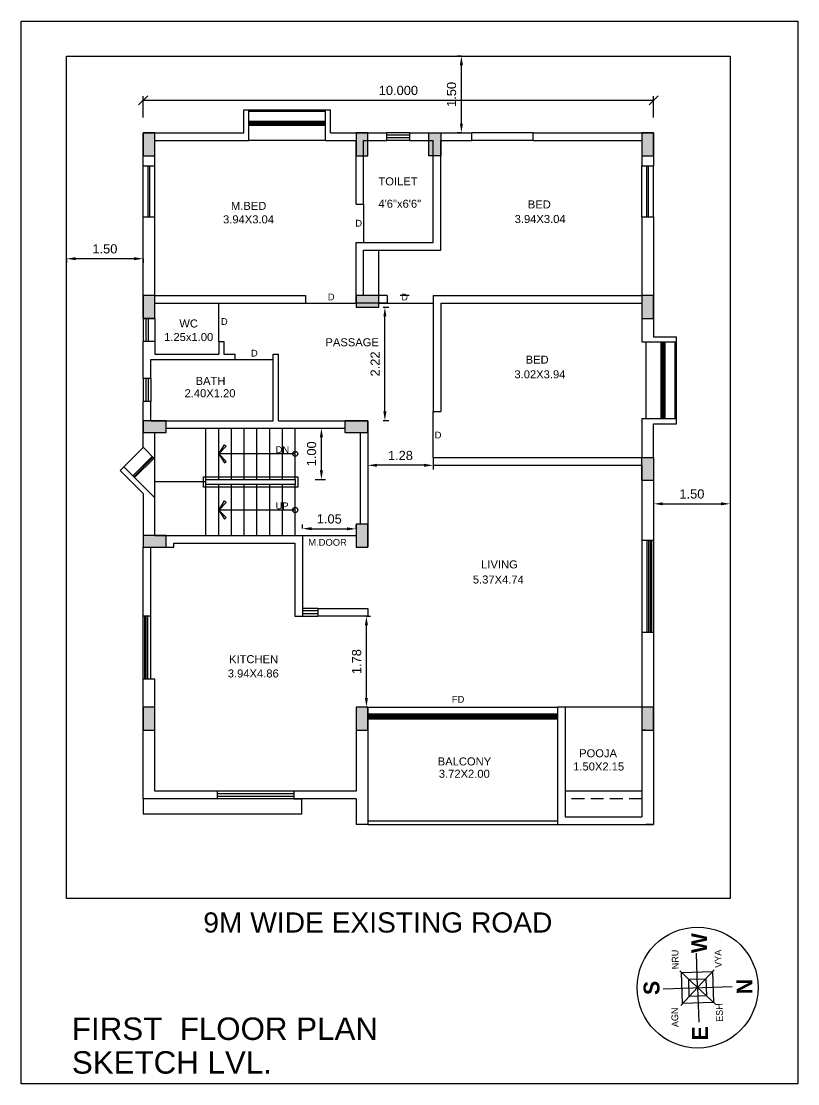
# Model space of a CAD drawing. Extents: x 2469.1 to 2504.8, y 1443.7 to 1464.5.
# Drawn here: x 2469.11 to 2484.33, y 1443.72 to 1464.53 of the extents above; entities that cross this region are included whole.
import ezdxf

# ---------------------------------------------------------------- set-up
doc = ezdxf.new("R2010")
doc.units = 0
doc.linetypes.add('DASHED2', pattern=[0.375, 0.25, -0.125])
doc.layers.get('0').update_dxf_attribs({"linetype": 'CONTINUOUS'})
doc.layers.get('DEFPOINTS').update_dxf_attribs({"linetype": 'CONTINUOUS'})
for name, color, linetype in [('DIMENSIONS__BM_', 251, 'CONTINUOUS'), ('RCC', 200, 'CONTINUOUS'), ('TEXT', 1, 'CONTINUOUS'), ('TEXT_SCH__BM_', 7, 'CONTINUOUS'), ('WALL', 7, 'CONTINUOUS')]:
    doc.layers.add(name, color=color, linetype=linetype)
doc.styles.add('AR', font='arial.ttf')
doc.styles.add('CENTREGULAR', font='GOTHIC.TTF', dxfattribs={"height": 0.4})
doc.styles.add('STYLE1', font='arial.ttf', dxfattribs={"height": 0.2})
doc.styles.add('STYLE5', font='GOTHICB.TTF')
doc.dimstyles.new('_BM__FOR_MM', dxfattribs={"dimtxt": 0.18, "dimasz": 0.18, "dimexe": 0.08, "dimexo": 0.3, "dimgap": 0.1, "dimtad": 1, "dimzin": 0, "dimtxsty": 'AR', "dimcen": 0.09, "dimclrd": 256, "dimclre": 256, "dimclrt": 4, "dimazin": 3, "dimtfac": 1, "dimtmove": 0, "dimatfit": 3, "dimtolj": 1, "dimtzin": 0})

# ---------------------------------------------------------------- blocks, each defined once
blk = doc.blocks.new('_OBLIQUE')
at = {"color": 0, "linetype": 'BYBLOCK'}
blk.add_line((-0.5, -0.5), (0.5, 0.5), dxfattribs=at)
blk = doc.blocks.new('*D18')
at = {"layer": 'DEFPOINTS', "color": 0}
for p in [(2481.502, 1462.983), (2471.502, 1462.348), (2481.502, 1462.348)]:
    blk.add_point(p, dxfattribs=at)
at = {"layer": 'WALL', "color": 253}
for p, q in [((2471.502, 1462.648), (2471.502, 1463.063)), ((2481.502, 1462.648), (2481.502, 1463.063))]:
    blk.add_line(p, q, dxfattribs=at)
at = {"layer": 'WALL', "color": 8}
blk.add_line((2471.502, 1462.983), (2481.502, 1462.983), dxfattribs=at)
at = {"layer": 'WALL', "color": 8, "xscale": 0.18, "yscale": 0.18, "zscale": 0.18, "rotation": 180}
blk.add_blockref('_OBLIQUE', (2471.502, 1462.983), dxfattribs=at)
at = {"layer": 'WALL', "color": 8, "xscale": 0.18, "yscale": 0.18, "zscale": 0.18}
blk.add_blockref('_OBLIQUE', (2481.502, 1462.983), dxfattribs=at)
at = {"layer": 'WALL', "color": 7, "insert": (2476.502, 1463.175), "char_height": 0.18, "attachment_point": 5, "style": 'AR'}
blk.add_mtext('\\A1;10.000', dxfattribs=at)
blk = doc.blocks.new('*D20')
at = {"layer": 'DEFPOINTS', "color": 0}
for p in [(2477.736, 1463.848), (2477.748, 1463.848), (2477.748, 1462.348)]:
    blk.add_point(p, dxfattribs=at)
at = {"layer": 'DIMENSIONS__BM_'}
for p, q in [((2477.736, 1463.848), (2477.656, 1463.848)), ((2477.736, 1462.528), (2477.736, 1463.668)), ((2477.736, 1462.348), (2477.656, 1462.348))]:
    blk.add_line(p, q, dxfattribs=at)
for points in [[(2477.706, 1463.668), (2477.766, 1463.668), (2477.736, 1463.848)], [(2477.706, 1462.528), (2477.766, 1462.528), (2477.736, 1462.348)]]:
    blk.add_solid(points, dxfattribs=at)
at = {"layer": 'DIMENSIONS__BM_', "color": 4, "insert": (2477.544, 1463.098), "char_height": 0.18, "attachment_point": 5, "rotation": 90, "style": 'AR'}
blk.add_mtext('\\A1;1.50', dxfattribs=at)
blk = doc.blocks.new('*D21')
at = {"layer": 'DEFPOINTS', "color": 0}
for p in [(2470.002, 1459.928), (2470.002, 1459.88), (2471.502, 1459.928)]:
    blk.add_point(p, dxfattribs=at)
at = {"layer": 'DIMENSIONS__BM_'}
for p, q in [((2470.002, 1459.88), (2470.002, 1459.8)), ((2471.322, 1459.88), (2470.182, 1459.88)), ((2471.502, 1459.88), (2471.502, 1459.8))]:
    blk.add_line(p, q, dxfattribs=at)
for points in [[(2470.182, 1459.91), (2470.182, 1459.85), (2470.002, 1459.88)], [(2471.322, 1459.91), (2471.322, 1459.85), (2471.502, 1459.88)]]:
    blk.add_solid(points, dxfattribs=at)
at = {"layer": 'DIMENSIONS__BM_', "color": 4, "insert": (2470.752, 1460.072), "char_height": 0.18, "attachment_point": 5, "style": 'AR'}
blk.add_mtext('\\A1;1.50', dxfattribs=at)
blk = doc.blocks.new('*D22')
at = {"layer": 'DEFPOINTS', "color": 0}
for p in [(2475.902, 1458.928), (2476.237, 1458.928), (2475.902, 1456.708)]:
    blk.add_point(p, dxfattribs=at)
at = {"layer": 'DIMENSIONS__BM_'}
for p, q in [((2476.202, 1458.928), (2476.317, 1458.928)), ((2476.237, 1456.888), (2476.237, 1458.748)), ((2476.202, 1456.708), (2476.317, 1456.708))]:
    blk.add_line(p, q, dxfattribs=at)
for points in [[(2476.207, 1458.748), (2476.267, 1458.748), (2476.237, 1458.928)], [(2476.207, 1456.888), (2476.267, 1456.888), (2476.237, 1456.708)]]:
    blk.add_solid(points, dxfattribs=at)
at = {"layer": 'DIMENSIONS__BM_', "color": 4, "insert": (2476.047, 1457.818), "char_height": 0.18, "attachment_point": 5, "rotation": 90, "style": 'AR'}
blk.add_mtext('\\A1;2.22', dxfattribs=at)
blk = doc.blocks.new('*D23')
at = {"layer": 'DEFPOINTS', "color": 0}
for p in [(2475.902, 1455.838), (2475.902, 1455.833), (2477.182, 1455.838)]:
    blk.add_point(p, dxfattribs=at)
at = {"layer": 'DIMENSIONS__BM_'}
for p, q in [((2475.902, 1455.833), (2475.902, 1455.753)), ((2477.002, 1455.833), (2476.082, 1455.833)), ((2477.182, 1455.833), (2477.182, 1455.753))]:
    blk.add_line(p, q, dxfattribs=at)
for points in [[(2476.082, 1455.863), (2476.082, 1455.803), (2475.902, 1455.833)], [(2477.002, 1455.863), (2477.002, 1455.803), (2477.182, 1455.833)]]:
    blk.add_solid(points, dxfattribs=at)
at = {"layer": 'DIMENSIONS__BM_', "color": 4, "insert": (2476.542, 1456.025), "char_height": 0.18, "attachment_point": 5, "style": 'AR'}
blk.add_mtext('\\A1;1.28', dxfattribs=at)
blk = doc.blocks.new('*D24')
at = {"layer": 'DEFPOINTS', "color": 0}
for p in [(2474.482, 1456.558), (2474.994, 1456.558), (2474.482, 1455.558)]:
    blk.add_point(p, dxfattribs=at)
at = {"layer": 'DIMENSIONS__BM_'}
for p, q in [((2474.869, 1456.558), (2475.074, 1456.558)), ((2474.994, 1455.738), (2474.994, 1456.378)), ((2474.869, 1455.558), (2475.074, 1455.558))]:
    blk.add_line(p, q, dxfattribs=at)
for points in [[(2474.964, 1456.378), (2475.024, 1456.378), (2474.994, 1456.558)], [(2474.964, 1455.738), (2475.024, 1455.738), (2474.994, 1455.558)]]:
    blk.add_solid(points, dxfattribs=at)
at = {"layer": 'DIMENSIONS__BM_', "color": 4, "insert": (2474.802, 1456.058), "char_height": 0.18, "attachment_point": 5, "rotation": 90, "style": 'AR'}
blk.add_mtext('\\A1;1.00', dxfattribs=at)
blk = doc.blocks.new('*D25')
at = {"layer": 'DEFPOINTS', "color": 0}
for p in [(2475.672, 1454.588), (2474.622, 1454.458), (2475.672, 1454.453)]:
    blk.add_point(p, dxfattribs=at)
at = {"layer": 'DIMENSIONS__BM_'}
for p, q in [((2474.622, 1454.593), (2474.623, 1454.673)), ((2474.802, 1454.592), (2475.492, 1454.589)), ((2475.672, 1454.588), (2475.673, 1454.668))]:
    blk.add_line(p, q, dxfattribs=at)
for points in [[(2474.802, 1454.622), (2474.802, 1454.562), (2474.622, 1454.593)], [(2475.492, 1454.619), (2475.492, 1454.559), (2475.672, 1454.588)]]:
    blk.add_solid(points, dxfattribs=at)
at = {"layer": 'DIMENSIONS__BM_', "color": 4, "insert": (2475.148, 1454.782), "char_height": 0.18, "attachment_point": 5, "rotation": 359.7272, "style": 'AR'}
blk.add_mtext('\\A1;1.05', dxfattribs=at)
blk = doc.blocks.new('*D26')
at = {"layer": 'DEFPOINTS', "color": 0}
for p in [(2475.839, 1452.878), (2475.876, 1452.878), (2475.839, 1451.098)]:
    blk.add_point(p, dxfattribs=at)
at = {"layer": 'DIMENSIONS__BM_'}
for p, q in [((2475.876, 1452.878), (2475.956, 1452.878)), ((2475.876, 1451.278), (2475.876, 1452.698)), ((2475.876, 1451.098), (2475.956, 1451.098))]:
    blk.add_line(p, q, dxfattribs=at)
for points in [[(2475.846, 1452.698), (2475.906, 1452.698), (2475.876, 1452.878)], [(2475.846, 1451.278), (2475.906, 1451.278), (2475.876, 1451.098)]]:
    blk.add_solid(points, dxfattribs=at)
at = {"layer": 'DIMENSIONS__BM_', "color": 4, "insert": (2475.684, 1451.988), "char_height": 0.18, "attachment_point": 5, "rotation": 90, "style": 'AR'}
blk.add_mtext('\\A1;1.78', dxfattribs=at)
blk = doc.blocks.new('*D27')
at = {"layer": 'DEFPOINTS', "color": 0}
for p in [(2481.502, 1455.103), (2483.002, 1455.103), (2483.002, 1455.079)]:
    blk.add_point(p, dxfattribs=at)
at = {"layer": 'DIMENSIONS__BM_'}
for p, q in [((2481.502, 1455.079), (2481.502, 1454.999)), ((2481.682, 1455.079), (2482.822, 1455.079)), ((2483.002, 1455.079), (2483.002, 1454.999))]:
    blk.add_line(p, q, dxfattribs=at)
for points in [[(2481.682, 1455.109), (2481.682, 1455.049), (2481.502, 1455.079)], [(2482.822, 1455.109), (2482.822, 1455.049), (2483.002, 1455.079)]]:
    blk.add_solid(points, dxfattribs=at)
at = {"layer": 'DIMENSIONS__BM_', "color": 4, "insert": (2482.252, 1455.271), "char_height": 0.18, "attachment_point": 5, "style": 'AR'}
blk.add_mtext('\\A1;1.50', dxfattribs=at)

msp = doc.modelspace()

# ---------------------------------------------------------------- hatches: boundary and pattern name
at = {"layer": 'TEXT_SCH__BM_'}
for points in [[(2471.7316, 1462.3476), (2471.5016, 1462.3476), (2471.5016, 1461.8976), (2471.7316, 1461.8976)], [(2475.6716, 1461.8976), (2475.9016, 1461.8976), (2475.9016, 1462.3476), (2475.6716, 1462.3476)], [(2477.3316, 1461.8976), (2477.1016, 1461.8976), (2477.1016, 1462.3476), (2477.3316, 1462.3476)], [(2481.2716, 1461.8976), (2481.5016, 1461.8976), (2481.5016, 1462.3476), (2481.2716, 1462.3476)], [(2471.5016, 1458.7096), (2471.7316, 1458.7096), (2471.7316, 1459.1596), (2471.5016, 1459.1596)], [(2475.6716, 1459.1576), (2475.6716, 1458.9276), (2476.1216, 1458.9276), (2476.1216, 1459.1576)], [(2481.2716, 1458.7096), (2481.5016, 1458.7096), (2481.5016, 1459.1596), (2481.2716, 1459.1596)], [(2471.5016, 1456.7076), (2471.5016, 1456.4776), (2471.9516, 1456.4776), (2471.9516, 1456.7076)], [(2475.4516, 1456.7076), (2475.4516, 1456.4776), (2475.9016, 1456.4776), (2475.9016, 1456.7076)], [(2481.2716, 1455.5376), (2481.2716, 1455.9876), (2481.5016, 1455.9876), (2481.5016, 1455.5376)], [(2475.6716, 1454.2276), (2475.9016, 1454.2276), (2475.9016, 1454.6776), (2475.6716, 1454.6776)], [(2471.5016, 1454.4576), (2471.5016, 1454.2276), (2471.9516, 1454.2276), (2471.9516, 1454.4576)], [(2471.5016, 1450.6476), (2471.7316, 1450.6476), (2471.7316, 1451.0976), (2471.5016, 1451.0976)], [(2475.6716, 1450.6476), (2475.9016, 1450.6476), (2475.9016, 1451.0976), (2475.6716, 1451.0976)], [(2481.2716, 1450.6476), (2481.5016, 1450.6476), (2481.5016, 1451.0976), (2481.2716, 1451.0976)]]:
    msp.add_hatch(color=256, dxfattribs=at).paths.add_polyline_path(points)

# ---------------------------------------------------------------- linework, layer by layer
at = {"color": 7}
for q in [(2482.6904, 1445.9521), (2482.0156, 1445.9301), (2482.0377, 1445.2553), (2482.7124, 1445.2774)]:
    msp.add_line((2482.364, 1445.6037), q, dxfattribs=at)
for points in [[(2482.6578, 1445.9173), (2482.6776, 1445.31), (2482.0703, 1445.2902), (2482.0505, 1445.8975)], [(2482.5272, 1445.7779), (2482.5382, 1445.4406), (2482.2009, 1445.4295), (2482.1898, 1445.7669)]]:
    msp.add_lwpolyline(points, close=True, dxfattribs=at)
at = {"layer": 'RCC', "color": 7}
for p, q in [((2482.364, 1445.6037), (2482.342, 1446.2785)), ((2481.6893, 1445.5817), (2483.0388, 1445.6258)), ((2482.364, 1445.6037), (2482.3861, 1444.929))]:
    msp.add_line(p, q, dxfattribs=at)
at = {"layer": 'RCC'}
for points in [[(2471.5016, 1461.8976), (2471.7316, 1461.8976), (2471.7316, 1462.3476), (2471.5016, 1462.3476), (2471.5016, 1461.8976)], [(2475.6716, 1461.8976), (2475.9016, 1461.8976), (2475.9016, 1462.3476), (2475.6716, 1462.3476), (2475.6716, 1461.8976)], [(2477.3316, 1461.8976), (2477.1016, 1461.8976), (2477.1016, 1462.3476), (2477.3316, 1462.3476), (2477.3316, 1461.8976)], [(2481.2716, 1461.8976), (2481.5016, 1461.8976), (2481.5016, 1462.3476), (2481.2716, 1462.3476), (2481.2716, 1461.8976)], [(2471.5016, 1458.7096), (2471.7316, 1458.7096), (2471.7316, 1459.1596), (2471.5016, 1459.1596), (2471.5016, 1458.7096)], [(2475.9016, 1459.1576), (2475.6716, 1459.1576), (2475.6716, 1458.9276), (2476.1216, 1458.9276), (2476.1216, 1459.1576), (2475.6716, 1459.1576)], [(2481.2716, 1458.7096), (2481.5016, 1458.7096), (2481.5016, 1459.1596), (2481.2716, 1459.1596), (2481.2716, 1458.7096)], [(2471.7316, 1456.7076), (2471.5016, 1456.7076), (2471.5016, 1456.4776), (2471.9516, 1456.4776), (2471.9516, 1456.7076), (2471.5016, 1456.7076)], [(2475.6816, 1456.7076), (2475.4516, 1456.7076), (2475.4516, 1456.4776), (2475.9016, 1456.4776), (2475.9016, 1456.7076), (2475.4516, 1456.7076)], [(2481.2716, 1455.5376), (2481.2716, 1455.9876), (2481.5016, 1455.9876), (2481.5016, 1455.5376), (2481.2716, 1455.5376)], [(2475.6716, 1454.2276), (2475.9016, 1454.2276), (2475.9016, 1454.6776), (2475.6716, 1454.6776), (2475.6716, 1454.2276)], [(2471.7316, 1454.4576), (2471.5016, 1454.4576), (2471.5016, 1454.2276), (2471.9516, 1454.2276), (2471.9516, 1454.4576), (2471.5016, 1454.4576)], [(2471.5016, 1450.6476), (2471.7316, 1450.6476), (2471.7316, 1451.0976), (2471.5016, 1451.0976), (2471.5016, 1450.6476)], [(2475.6716, 1450.6476), (2475.9016, 1450.6476), (2475.9016, 1451.0976), (2475.6716, 1451.0976), (2475.6716, 1450.6476)], [(2481.2716, 1450.6476), (2481.5016, 1450.6476), (2481.5016, 1451.0976), (2481.2716, 1451.0976), (2481.2716, 1450.6476)]]:
    msp.add_lwpolyline(points, dxfattribs=at)
at = {"layer": 'TEXT_SCH__BM_', "color": 3}
for p, q in [((2470.0016, 1447.3476), (2470.0016, 1463.8476)), ((2470.0016, 1463.8476), (2483.0016, 1463.8476)), ((2483.0016, 1463.8476), (2483.0016, 1447.3476)), ((2483.0016, 1447.3476), (2470.0016, 1447.3476))]:
    msp.add_line(p, q, dxfattribs=at)
at = {"layer": 'TEXT_SCH__BM_'}
for p, q in [((2473.4716, 1462.7976), (2473.5716, 1462.7976)), ((2473.4716, 1462.3476), (2473.4716, 1462.7976)), ((2473.5716, 1462.1976), (2473.5716, 1462.7976)), ((2473.5716, 1462.1976), (2473.5716, 1462.7962)), ((2475.0716, 1462.7976), (2475.1716, 1462.7976)), ((2475.0716, 1462.1976), (2475.0716, 1462.7976)), ((2475.1716, 1462.3476), (2475.1716, 1462.7976)), ((2471.5016, 1461.6976), (2471.5016, 1462.3476)), ((2471.5016, 1462.3476), (2473.4716, 1462.3476)), ((2471.7316, 1461.6976), (2471.7316, 1462.1976)), ((2471.7316, 1462.1976), (2473.5716, 1462.1976)), ((2475.0716, 1462.1976), (2475.6716, 1462.1976)), ((2475.1716, 1462.3476), (2476.2766, 1462.3476)), ((2475.6716, 1460.9476), (2475.6716, 1462.1976)), ((2475.8216, 1462.1976), (2476.2766, 1462.1976)), ((2475.8216, 1460.9476), (2475.8216, 1462.1976)), ((2476.2766, 1462.1976), (2476.2766, 1462.3476)), ((2476.7266, 1462.1976), (2476.7266, 1462.3476)), ((2476.7266, 1462.3476), (2477.9416, 1462.3476)), ((2476.7266, 1462.1976), (2477.1816, 1462.1976)), ((2477.1816, 1460.1976), (2477.1816, 1462.1976)), ((2477.3316, 1462.3476), (2477.3316, 1462.3476)), ((2477.3316, 1460.0476), (2477.3316, 1462.1976)), ((2477.3316, 1462.1976), (2477.9416, 1462.1976)), ((2477.9416, 1462.1976), (2477.9416, 1462.3476)), ((2479.1416, 1462.3476), (2481.5016, 1462.3476)), ((2479.1416, 1462.1976), (2479.1416, 1462.3476)), ((2479.1416, 1462.1976), (2479.1416, 1462.3476)), ((2479.1416, 1462.1976), (2481.2716, 1462.1976)), ((2481.2716, 1462.1976), (2481.2716, 1461.6976)), ((2481.5016, 1462.3476), (2481.5016, 1461.6976)), ((2471.5016, 1461.6976), (2471.7316, 1461.6976)), ((2481.2716, 1461.6976), (2481.5016, 1461.6976)), ((2475.6716, 1460.9476), (2475.8216, 1460.9476)), ((2471.5016, 1458.7096), (2471.5016, 1460.6976)), ((2471.5016, 1460.6976), (2471.7316, 1460.6976)), ((2471.7316, 1459.1476), (2471.7316, 1460.6976)), ((2481.2716, 1460.6976), (2481.2716, 1459.1596)), ((2481.2716, 1460.6976), (2481.5016, 1460.6976)), ((2481.5016, 1460.6976), (2481.5016, 1458.3486)), ((2475.6716, 1460.1976), (2477.1816, 1460.1976)), ((2475.6716, 1459.0076), (2475.6716, 1460.1976)), ((2475.8216, 1460.0476), (2477.3316, 1460.0476)), ((2475.8216, 1459.1576), (2475.8216, 1460.0476)), ((2471.7316, 1459.1576), (2474.6916, 1459.1576)), ((2474.6916, 1459.0076), (2474.6916, 1459.1576)), ((2476.1216, 1459.1576), (2475.8216, 1459.1576)), ((2476.1216, 1459.0076), (2476.1216, 1459.1576)), ((2476.2816, 1459.1576), (2476.1216, 1459.1576)), ((2476.2816, 1459.1576), (2476.2816, 1459.0056)), ((2476.7123, 1459.1576), (2476.5375, 1459.1576)), ((2477.1816, 1459.1576), (2481.2716, 1459.1576)), ((2477.1816, 1459.1576), (2477.1816, 1456.8876)), ((2471.7316, 1459.0076), (2474.6916, 1459.0076)), ((2476.1216, 1459.0076), (2475.6716, 1459.0076)), ((2476.2816, 1459.0076), (2476.1216, 1459.0076)), ((2477.3316, 1459.0076), (2481.2716, 1459.0076)), ((2477.3316, 1459.0076), (2477.3316, 1456.8876)), ((2481.2716, 1459.0096), (2481.2716, 1458.2486)), ((2471.7316, 1458.7096), (2471.5016, 1458.7096)), ((2471.5016, 1457.5326), (2471.5016, 1458.2596)), ((2471.7316, 1458.2596), (2471.5016, 1458.2596)), ((2471.7316, 1458.2596), (2471.7316, 1458.0076)), ((2472.9816, 1458.2576), (2473.0816, 1458.2576)), ((2472.9816, 1458.2576), (2472.9816, 1458.0076)), ((2473.0816, 1458.2576), (2473.0816, 1458.0076)), ((2481.2716, 1458.2486), (2481.9516, 1458.2486)), ((2481.5016, 1458.3486), (2481.9516, 1458.3486)), ((2481.9516, 1458.2486), (2481.9516, 1458.3486)), ((2471.7316, 1458.0076), (2472.9816, 1458.0076)), ((2473.0816, 1458.0076), (2473.3016, 1458.0076)), ((2473.3016, 1457.9076), (2473.3016, 1458.0076)), ((2474.0516, 1456.7076), (2474.0516, 1458.0076)), ((2474.0516, 1458.0076), (2474.1516, 1458.0076)), ((2474.1516, 1456.7076), (2474.1516, 1458.0076)), ((2471.6516, 1457.5326), (2471.6516, 1457.9076)), ((2471.6516, 1457.9076), (2473.3016, 1457.9076)), ((2471.6516, 1457.5326), (2471.5016, 1457.5326)), ((2471.5016, 1456.1865), (2471.5016, 1457.0826)), ((2471.6516, 1457.0826), (2471.5016, 1457.0826)), ((2471.6516, 1456.7076), (2471.6516, 1457.0826)), ((2477.1816, 1456.8876), (2477.3316, 1456.8876)), ((2471.6516, 1456.7076), (2474.0516, 1456.7076)), ((2471.9516, 1456.5576), (2475.4516, 1456.5576)), ((2474.1516, 1456.7076), (2475.9016, 1456.7076)), ((2475.9016, 1456.7076), (2475.9016, 1454.2276)), ((2481.2716, 1456.7486), (2481.2716, 1455.9876)), ((2481.2716, 1456.7486), (2481.9502, 1456.7486)), ((2481.3516, 1456.7486), (2481.9516, 1456.7486)), ((2481.5016, 1456.6486), (2481.9516, 1456.6486)), ((2481.5016, 1455.9876), (2481.5016, 1456.6486)), ((2481.9516, 1456.6486), (2481.9516, 1456.7486)), ((2471.7316, 1455.9565), (2471.7316, 1456.4776)), ((2475.7516, 1456.4776), (2475.7516, 1454.6776)), ((2471.5016, 1456.1865), (2471.7316, 1455.9565)), ((2472.9816, 1456.0576), (2473.0971, 1456.2346)), ((2473.1249, 1456.205), (2472.9816, 1456.0576)), ((2473.0971, 1456.2346), (2473.1249, 1456.205)), ((2474.4816, 1456.0576), (2472.9816, 1456.0576)), ((2472.9816, 1456.0576), (2473.0971, 1455.8807)), ((2473.1249, 1455.9102), (2472.9816, 1456.0576)), ((2477.1816, 1455.9876), (2481.2716, 1455.9876)), ((2477.1816, 1455.9876), (2477.1816, 1455.8376)), ((2471.1223, 1455.8033), (2471.0516, 1455.7326)), ((2471.0516, 1455.7326), (2471.5016, 1455.2826)), ((2471.1223, 1455.8033), (2471.7316, 1455.194)), ((2473.0971, 1455.8807), (2473.1249, 1455.9102)), ((2477.1816, 1455.8376), (2481.2716, 1455.8376)), ((2481.2716, 1455.8376), (2481.2716, 1454.3676)), ((2481.5016, 1455.8376), (2481.5016, 1454.3676)), ((2471.5016, 1455.2826), (2471.5016, 1454.4576)), ((2471.7316, 1454.4576), (2471.7316, 1455.194)), ((2472.9816, 1454.9576), (2473.0971, 1455.1346)), ((2473.1249, 1455.105), (2472.9816, 1454.9576)), ((2473.0971, 1455.1346), (2473.1249, 1455.105)), ((2474.4816, 1454.9576), (2472.9816, 1454.9576)), ((2472.9816, 1454.9576), (2473.0971, 1454.7807)), ((2473.1249, 1454.8102), (2472.9816, 1454.9576)), ((2473.0971, 1454.7807), (2473.1249, 1454.8102)), ((2471.7316, 1454.4576), (2474.6216, 1454.4576)), ((2472.1016, 1454.3076), (2474.4716, 1454.3076)), ((2472.1016, 1454.2276), (2472.1016, 1454.3076)), ((2474.4716, 1454.3076), (2474.4716, 1452.8776)), ((2474.6216, 1454.4576), (2474.6216, 1452.8776)), ((2481.2716, 1454.3676), (2481.5016, 1454.3676)), ((2471.5016, 1452.8776), (2471.5016, 1454.2276)), ((2471.6516, 1452.8776), (2471.6516, 1454.2276)), ((2471.7316, 1454.2276), (2472.1016, 1454.2276)), ((2475.7516, 1454.2276), (2475.9016, 1454.2276)), ((2474.6216, 1453.0276), (2474.6216, 1452.8776)), ((2474.9216, 1453.0276), (2474.9216, 1452.8776)), ((2474.9216, 1453.0276), (2475.9016, 1453.0276)), ((2475.9016, 1453.0276), (2475.9016, 1452.8776)), ((2471.6516, 1452.8776), (2471.5016, 1452.8776)), ((2474.4716, 1452.8776), (2474.6216, 1452.8776)), ((2475.9016, 1452.8776), (2474.9216, 1452.8776)), ((2481.2716, 1452.5676), (2481.2716, 1448.9476)), ((2481.2716, 1452.5676), (2481.5016, 1452.5676)), ((2481.5016, 1452.5676), (2481.5016, 1448.9476)), ((2471.5016, 1449.2976), (2471.5016, 1451.6476)), ((2471.7316, 1451.6476), (2471.5016, 1451.6476)), ((2471.7316, 1449.4476), (2471.7316, 1451.6476)), ((2475.6716, 1451.0976), (2475.6716, 1449.4476)), ((2475.9016, 1451.0976), (2475.6716, 1451.0976)), ((2475.9016, 1451.0976), (2475.9016, 1448.7976)), ((2479.7716, 1451.0976), (2479.6216, 1451.0976)), ((2479.6216, 1451.0976), (2479.6216, 1448.7976)), ((2479.7716, 1451.0976), (2479.7716, 1449.4476)), ((2481.5016, 1451.0976), (2481.5016, 1448.7976)), ((2481.3516, 1450.6476), (2481.2716, 1450.6476)), ((2472.9516, 1449.2976), (2471.5016, 1449.2976)), ((2472.9516, 1449.4476), (2471.7316, 1449.4476)), ((2472.9516, 1449.4476), (2472.9516, 1449.2976)), ((2475.6716, 1449.4476), (2474.4516, 1449.4476)), ((2474.4516, 1449.4476), (2474.4516, 1449.2976)), ((2475.6716, 1449.2976), (2474.4516, 1449.2976)), ((2474.4516, 1449.2976), (2474.6016, 1449.2976)), ((2475.6716, 1449.2976), (2475.6716, 1448.7976)), ((2479.7716, 1449.4476), (2479.7716, 1448.9476)), ((2479.7716, 1448.9476), (2481.2716, 1448.9476)), ((2475.9016, 1448.7976), (2475.6716, 1448.7976)), ((2479.6216, 1448.7976), (2481.5016, 1448.7976)), ((2481.5016, 1448.7976), (2481.3516, 1448.7976))]:
    msp.add_line(p, q, dxfattribs=at)
at = {"layer": 'TEXT_SCH__BM_', "color": 5}
for p, q in [((2473.5716, 1462.7962), (2475.0716, 1462.7962)), ((2473.5716, 1462.7712), (2475.0716, 1462.7712)), ((2473.5716, 1462.5712), (2475.0716, 1462.5712)), ((2473.5716, 1462.5462), (2475.0716, 1462.5462)), ((2473.5716, 1462.5212), (2475.0716, 1462.5212)), ((2473.5716, 1462.4962), (2475.0716, 1462.4962)), ((2475.0716, 1462.1976), (2473.5716, 1462.1976)), ((2476.7266, 1462.3476), (2476.2766, 1462.3476)), ((2476.7266, 1462.2976), (2476.2766, 1462.2976)), ((2476.7266, 1462.2476), (2476.2766, 1462.2476)), ((2476.7266, 1462.1976), (2476.2766, 1462.1976)), ((2479.1416, 1462.3476), (2477.9416, 1462.3476)), ((2479.1416, 1462.1976), (2477.9416, 1462.1976)), ((2471.5016, 1460.6976), (2471.5016, 1461.6976)), ((2471.6016, 1460.6976), (2471.6016, 1461.6976)), ((2471.6316, 1460.6976), (2471.6316, 1461.6976)), ((2471.7316, 1460.6976), (2471.7316, 1461.6976)), ((2481.2716, 1460.6976), (2481.2716, 1461.6976)), ((2481.3716, 1460.6976), (2481.3716, 1461.6976)), ((2481.4016, 1460.6976), (2481.4016, 1461.6976)), ((2481.5016, 1460.6976), (2481.5016, 1461.6976)), ((2475.8216, 1460.9476), (2475.8216, 1460.1976)), ((2472.9816, 1458.2576), (2472.9816, 1459.0076)), ((2474.6916, 1459.0076), (2475.6716, 1459.0076)), ((2477.1816, 1459.0056), (2476.1216, 1459.0056)), ((2471.5016, 1458.7096), (2471.5016, 1458.2596)), ((2471.5516, 1458.7096), (2471.5516, 1458.2596)), ((2471.6016, 1458.7096), (2471.6016, 1458.2596)), ((2471.7316, 1458.7096), (2471.7316, 1458.2596)), ((2481.3516, 1458.2486), (2481.3516, 1456.7486)), ((2481.6502, 1456.7486), (2481.6502, 1458.2486)), ((2481.6752, 1456.7486), (2481.6752, 1458.2486)), ((2481.7002, 1456.7486), (2481.7002, 1458.2486)), ((2481.7252, 1456.7486), (2481.7252, 1458.2486)), ((2481.9252, 1456.7486), (2481.9252, 1458.2486)), ((2481.9502, 1456.7486), (2481.9502, 1458.2486)), ((2473.3016, 1457.9076), (2474.0516, 1457.9076)), ((2471.5016, 1457.5326), (2471.5016, 1457.0826)), ((2471.5516, 1457.5326), (2471.5516, 1457.0826)), ((2471.6016, 1457.5326), (2471.6016, 1457.0826)), ((2471.6516, 1457.5326), (2471.6516, 1457.0826)), ((2477.1816, 1455.9876), (2477.1816, 1456.8876)), ((2471.1223, 1455.8033), (2471.5036, 1456.1846)), ((2471.2991, 1455.6266), (2471.6803, 1456.0078)), ((2471.3168, 1455.6089), (2471.698, 1455.9901)), ((2471.3345, 1455.5912), (2471.7157, 1455.9724)), ((2471.7316, 1455.194), (2471.7316, 1455.9565)), ((2474.6216, 1454.4576), (2475.6716, 1454.4576)), ((2481.2716, 1454.3676), (2481.2716, 1452.5676)), ((2481.3716, 1454.3676), (2481.3716, 1452.5676)), ((2481.4016, 1454.3676), (2481.4016, 1452.5676)), ((2481.4316, 1454.3676), (2481.4316, 1452.5676)), ((2481.4616, 1454.3676), (2481.4616, 1452.5676)), ((2481.5016, 1454.3676), (2481.5016, 1452.5676)), ((2474.9216, 1453.0276), (2474.6216, 1453.0276)), ((2471.5016, 1451.6476), (2471.5016, 1452.8776)), ((2471.5316, 1451.6476), (2471.5316, 1452.8776)), ((2471.5616, 1451.6476), (2471.5616, 1452.8776)), ((2471.5916, 1451.6476), (2471.5916, 1452.8776)), ((2471.6516, 1451.6476), (2471.6516, 1452.8776)), ((2474.9216, 1452.9849), (2474.6216, 1452.9849)), ((2474.9216, 1452.926), (2474.6216, 1452.926)), ((2474.6216, 1452.8776), (2474.9216, 1452.8776)), ((2475.9016, 1451.0976), (2479.6216, 1451.0976)), ((2475.9016, 1450.9676), (2479.6216, 1450.9676)), ((2475.9016, 1450.9426), (2479.6216, 1450.9426)), ((2481.2716, 1451.0976), (2479.7716, 1451.0976)), ((2475.9016, 1450.9176), (2479.6216, 1450.9176)), ((2475.9016, 1450.8926), (2479.6216, 1450.8926)), ((2475.9016, 1450.8676), (2479.6216, 1450.8676)), ((2471.5016, 1449.2976), (2471.5016, 1448.9976)), ((2474.4516, 1449.4476), (2472.9516, 1449.4476)), ((2474.4516, 1449.3976), (2472.9516, 1449.3976)), ((2474.4516, 1449.3476), (2472.9516, 1449.3476)), ((2474.4516, 1449.2976), (2472.9516, 1449.2976)), ((2474.6016, 1449.2976), (2474.6016, 1448.9976)), ((2474.6016, 1448.9976), (2471.5016, 1448.9976)), ((2475.9016, 1448.8726), (2479.6216, 1448.8726)), ((2475.9016, 1448.7976), (2479.6216, 1448.7976))]:
    msp.add_line(p, q, dxfattribs=at)
at = {"layer": 'TEXT_SCH__BM_', "color": 1}
for p, q in [((2476.1216, 1459.1576), (2476.1216, 1460.0476)), ((2472.7316, 1455.5576), (2472.7316, 1456.5576)), ((2472.9816, 1455.5576), (2472.9816, 1456.5576)), ((2473.2316, 1455.5576), (2473.2316, 1456.5576)), ((2473.4816, 1455.5576), (2473.4816, 1456.5576)), ((2473.7316, 1455.5576), (2473.7316, 1456.5576)), ((2473.9816, 1455.5576), (2473.9816, 1456.5576)), ((2474.2316, 1455.5576), (2474.2316, 1456.5576)), ((2474.4816, 1455.5576), (2474.4816, 1456.5576)), ((2472.7316, 1455.5076), (2471.7316, 1455.5076)), ((2472.7316, 1454.4576), (2472.7316, 1455.4576)), ((2472.9816, 1454.4576), (2472.9816, 1455.4576)), ((2473.2316, 1454.4576), (2473.2316, 1455.4576)), ((2473.4816, 1454.4576), (2473.4816, 1455.4576)), ((2473.7316, 1454.4576), (2473.7316, 1455.4576)), ((2473.9816, 1454.4576), (2473.9816, 1455.4576)), ((2474.2316, 1454.4576), (2474.2316, 1455.4576)), ((2474.4816, 1454.4576), (2474.4816, 1455.4576)), ((2481.2716, 1449.4476), (2479.7716, 1449.4476))]:
    msp.add_line(p, q, dxfattribs=at)
at = {"layer": 'TEXT_SCH__BM_', "color": 5, "linetype": 'DASHED2'}
msp.add_line((2481.2716, 1449.2976), (2479.7716, 1449.2976), dxfattribs=at)
at = {"layer": 'TEXT_SCH__BM_'}
msp.add_lwpolyline([(2469.1132, 1464.5308), (2484.326, 1464.5308), (2484.326, 1443.72), (2469.1132, 1443.72)], close=True, dxfattribs=at)
at = {"layer": 'TEXT_SCH__BM_', "color": 5}
for points in [[(2472.6816, 1455.6076), (2474.5316, 1455.6076), (2474.5316, 1455.4076), (2472.6816, 1455.4076)], [(2472.7316, 1455.5576), (2474.4816, 1455.5576), (2474.4816, 1455.4576), (2472.7316, 1455.4576)]]:
    msp.add_lwpolyline(points, close=True, dxfattribs=at)
at = {"layer": 'TEXT_SCH__BM_'}
for centre in [(2474.4816, 1456.0576), (2474.4816, 1454.9576)]:
    msp.add_circle(centre, 0.05, dxfattribs=at)
at = {"layer": 'WALL', "color": 7}
msp.add_circle((2482.364, 1445.6037), 1.1842, dxfattribs=at)

# ---------------------------------------------------------------- texts
at = {"layer": 'TEXT', "color": 7, "style": 'STYLE1'}
for s, height, p in [('TOILET', 0.1568, (2476.1108, 1461.3162)), ('M.BED', 0.1568, (2473.221, 1460.8362)), ('4\'6"x6\'6"', 0.1568, (2476.1108, 1460.8784)), ('BED', 0.1568, (2479.0379, 1460.865)), ('3.94X3.04', 0.1568, (2473.0664, 1460.5718)), ('3.94X3.04', 0.1568, (2478.7798, 1460.5793)), ('WC', 0.1568, (2472.2102, 1458.5327)), ('1.25x1.00', 0.1568, (2471.9125, 1458.2674)), ('PASSAGE', 0.1568, (2475.0726, 1458.1649)), ('BED', 0.1568, (2478.9953, 1457.8243)), ('3.02X3.94', 0.1568, (2478.7749, 1457.5369)), ('BATH', 0.1568, (2472.5294, 1457.4078)), ('2.40X1.20', 0.1568, (2472.3118, 1457.1665)), ('LIVING', 0.1568, (2478.1235, 1453.814)), ('5.37X4.74', 0.1568, (2477.9607, 1453.518)), ('KITCHEN', 0.1568, (2473.1838, 1451.9577)), ('3.94X4.86', 0.1568, (2473.1597, 1451.6779)), ('BALCONY', 0.1568, (2477.2726, 1449.955)), ('POOJA', 0.1568, (2480.0427, 1450.1143)), ('1.50X2.15', 0.1568, (2479.9259, 1449.8557)), ('3.72X2.00', 0.1568, (2477.294, 1449.7135)), ('9M WIDE EXISTING ROAD', 0.395136, (2472.6803, 1446.6812))]:
    msp.add_text(s, height=height, dxfattribs=at).set_placement(p)
at = {"layer": 'TEXT', "style": 'STYLE1'}
for s, height, p in [('D', 0.1317, (2475.6576, 1460.5101)), ('D', 0.1317, (2475.1184, 1459.0643)), ('D', 0.1317, (2476.5562, 1459.0623)), ('D', 0.1317, (2473.0243, 1458.5846)), ('D', 0.1317, (2473.6134, 1457.9643)), ('D', 0.1317, (2477.2131, 1456.3606)), ('DN', 0.13171, (2474.0959, 1456.0739)), ('UP', 0.13171, (2474.0959, 1454.9739)), ('M.DOOR', 0.13171, (2474.7359, 1454.2575)), ('FD', 0.13171, (2477.5492, 1451.1844)), ('FIRST  FLOOR PLAN', 0.43904, (2470.1049, 1444.5782)), ('SKETCH LVL.', 0.43904, (2470.1049, 1443.9183))]:
    msp.add_text(s, height=height, dxfattribs=at).set_placement(p)
at = {"layer": 'TEXT', "color": 7, "style": 'STYLE5'}
for s, p in [('W', (2482.5514, 1446.2799)), ('N', (2483.4369, 1445.4743)), ('S', (2481.6171, 1445.4589)), ('E', (2482.5658, 1444.5707))]:
    msp.add_text(s, height=0.31, rotation=90.25716, dxfattribs=at).set_placement(p)
at = {"layer": 'TEXT', "color": 7, "ltscale": 0.02, "style": 'CENTREGULAR'}
for s, p in [('NRU', (2481.9966, 1445.9647)), ('VYA', (2482.8376, 1445.9942)), ('AGN', (2481.9901, 1444.8317)), ('ESH', (2482.8638, 1444.9353))]:
    msp.add_text(s, height=0.13214, rotation=91.87235, dxfattribs=at).set_placement(p)

# ---------------------------------------------------------------- dimensions: what is measured, and where the dimension line sits
at = {"layer": 'DIMENSIONS__BM_'}
for p1, p2, distance, picture, middle in [((2477.7484, 1462.3476), (2477.7484, 1463.8476), 0.0129, '*D20', (2477.5436, 1463.0976)), ((2471.5016, 1459.9276), (2470.0016, 1459.9276), 0.0477, '*D21', (2470.7516, 1460.0718)), ((2475.9016, 1456.7076), (2475.9016, 1458.9276), -0.3353, '*D22', (2476.0465, 1457.8176)), ((2474.4816, 1455.5576), (2474.4816, 1456.5576), -0.5124, '*D24', (2474.8021, 1456.0576)), ((2477.1816, 1455.8376), (2475.9016, 1455.8376), 0.0043, '*D23', (2476.5416, 1456.0252)), ((2481.5016, 1455.1026), (2483.0016, 1455.1026), -0.0232, '*D27', (2482.2516, 1455.2713)), ((2474.6216, 1454.4576), (2475.6716, 1454.4526), 0.1354, '*D25', (2475.1482, 1454.7824)), ((2475.8394, 1451.0976), (2475.8394, 1452.8776), -0.0367, '*D26', (2475.6842, 1451.9876))]:
    dim = msp.add_aligned_dim(p1=p1, p2=p2, distance=distance, dimstyle='_BM__FOR_MM', dxfattribs=at)
    dim.commit()
    dim.dimension.update_dxf_attribs({"geometry": picture, "text_midpoint": middle})
at = {"layer": 'WALL'}
dim = msp.add_linear_dim(base=(2481.5016, 1462.9829), p1=(2471.5016, 1462.3476), p2=(2481.5016, 1462.3476), dimstyle='_BM__FOR_MM', override={"dimdec": 3, "dimlfac": 1, "dimblk": 'OBLIQUE', "dimclrd": 8, "dimclre": 253, "dimclrt": 7, "dimtdec": 3, "dimfxl": 1, "dimfxlon": 0}, dxfattribs=at)
dim.commit()
dim.dimension.update_dxf_attribs({"geometry": '*D18', "text_midpoint": (2476.5016, 1463.1748)})

doc.saveas('drawing.dxf')
